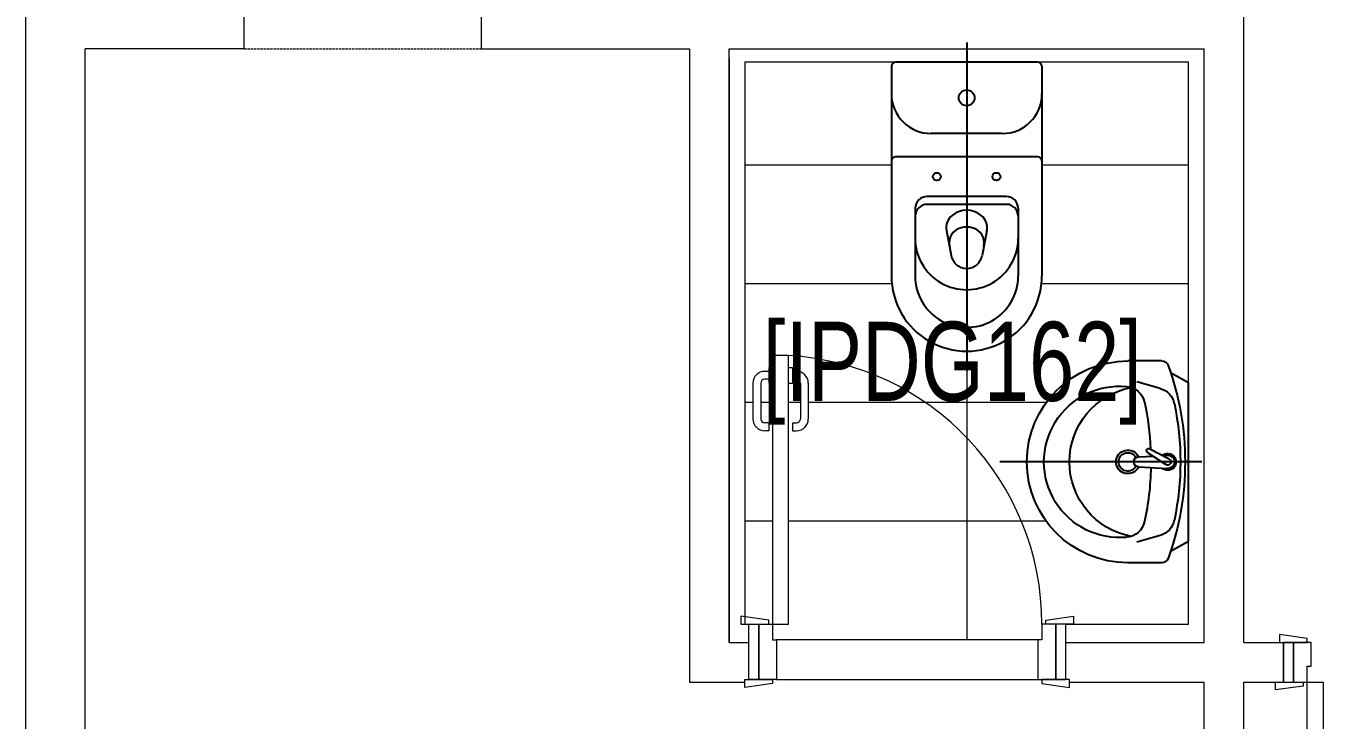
# Model space of a CAD drawing. Header units: millimetres. Extents: x 26027 to 581921, y 7230 to 233891.
# Drawn here: x 527043 to 530319, y 176056 to 177810 of the extents above; entities that cross this region are included whole.
import ezdxf

# ---------------------------------------------------------------- set-up
doc = ezdxf.new("R2010")
doc.units = ezdxf.units.MM
doc.header["$LTSCALE"] = 5
doc.linetypes.add('HIDDEN2', pattern=[0.1875, 0.125, -0.0625])
for name, color, linetype, lineweight in [('72_EGR_BASE_TEXT', 7, 'Continuous', 5), ('car', 250, 'Continuous', 5), ('Ola wall', 5, 'Continuous', 5), ('Proj', 7, 'HIDDEN2', 5), ('SANIT', 250, 'Continuous', 5), ('Tiles', 252, 'Continuous', 5), ('Walls', 32, 'Continuous', 5)]:
    doc.layers.add(name, color=color, linetype=linetype, lineweight=lineweight)
doc.layers.add('GE-ARCHITECTURAL_ELEMENTS', color=8, linetype='Continuous')
doc.layers.add('GE-FURNITURE', color=8, linetype='Continuous')
doc.layers.add('Wooden Joinery', color=7, linetype='Continuous', lineweight=5, true_color=0xffdcd1)
doc.styles.add('X3G_ENTITY_2587EA', font='swisscl.ttf', dxfattribs={"height": 200})

# ---------------------------------------------------------------- blocks, each defined once
blk = doc.blocks.new('WC manta')
at = {"layer": 'GE-FURNITURE'}
for p, q in [((-0.13, 0.18), (-0.13, -0.18)), ((-0.12, 0.19), (0.41, 0.19)), ((0.109, 0.18), (0.109, -0.18)), ((0.209, 0.1), (0.209, -0.1)), ((0.229, 0.1), (0.229, -0.1)), ((0.239, 0.13), (0.41, 0.13)), ((0.05, 0.09), (0.05, -0.09)), ((0.2955, 0.051), (0.3581, 0.0393)), ((-0.18, 0), (0.65, 0)), ((0.2955, -0.051), (0.3581, -0.0393)), ((0.239, -0.13), (0.41, -0.13)), ((-0.12, -0.19), (0.41, -0.19))]:
    blk.add_line(p, q, dxfattribs=at)
for centre, radius in [((0.159, 0.0752), 0.01), ((-0.04, 0), 0.02), ((0.159, -0.0753), 0.01)]:
    blk.add_circle(centre, radius, dxfattribs=at)
for centre, radius, start, end in [((-0.12, 0.18), 0.01, 90, 180), ((-0.05, 0.09), 0.1, 0, 90), ((0.119, 0.18), 0.01, 90, 180), ((0.41, 0), 0.19, 270, 90), ((0.239, 0.1), 0.03, 90, 180), ((0.259, 0.1), 0.03, 90, 180), ((0.3147, 0), 0.13, 270, 90), ((0.41, 0), 0.13, 270, 90), ((0.3029, 0), 0.0588, 141.525, 218.475), ((0.2882, 0.0117), 0.04, 79.4289, 141.525), ((0.3271, 0.0044), 0.04, 79.4289, 166.4176), ((0.3507, 0), 0.04, 280.5711, 79.4289), ((0.3454, 0), 0.0588, 166.4176, 193.5824), ((0.3271, -0.0044), 0.04, 193.5824, 280.5711), ((0.2882, -0.0117), 0.04, 218.475, 280.5711), ((-0.05, -0.09), 0.1, 270, 0), ((0.239, -0.1), 0.03, 180, 270), ((0.259, -0.1), 0.03, 180, 270), ((-0.12, -0.18), 0.01, 180, 270), ((0.119, -0.18), 0.01, 180, 270)]:
    blk.add_arc(centre, radius, start, end, dxfattribs=at)
blk = doc.blocks.new('lav-manta 60')
at = {"layer": 'GE-ARCHITECTURAL_ELEMENTS'}
for p, q in [((0, 0.04), (0, -0.56)), ((-0.2658, -0.0529), (-0.2358, 0)), ((-0.2358, 0), (0.2358, 0)), ((0.2658, -0.0529), (0.2358, 0)), ((-0.015, -0.1473), (-0.0199, -0.064)), ((0.0274, -0.121), (-0.0078, -0.0673)), ((0.0389, -0.1142), (0.0087, -0.0575)), ((0.0191, -0.077), (0.0199, -0.064)), ((-0.3, -0.0789), (-0.3, -0.18)), ((-0.2185, -0.0841), (-0.2383, -0.1537)), ((0.015, -0.1473), (0.0174, -0.1057)), ((0.2185, -0.0841), (0.2383, -0.1537)), ((0.3, -0.0789), (0.3, -0.18))]:
    blk.add_line(p, q, dxfattribs=at)
for centre, radius, start, end in [((0, -0.8557), 0.8457, 70.1771, 109.8229), ((0, -0.8696), 0.8457, 78.1914, 101.8086), ((0, -0.0617), 0.025, 320.7474, 220.368), ((-0.28, -0.0789), 0.02, 109.8229, 180), ((-0.1608, -0.1006), 0.06, 101.8086, 164.0794), ((0, -0.0617), 0.02, 353.2671, 186.682), ((0, -0.0617), 0.00966, 25.4127, 215.9577), ((0.1608, -0.1006), 0.06, 15.9206, 78.1914), ((0.28, -0.0789), 0.02, 0, 70.1771), ((0, -0.9572), 0.8457, 91.1572, 102.0883), ((0, -0.9572), 0.8457, 88.5486, 88.844), ((0.0332, -0.1176), 0.00666, 210.6852, 30.6852), ((0, -0.9572), 0.8457, 77.9117, 87.4274), ((-0.1645, -0.189), 0.06, 102.0883, 174.8142), ((0, -0.18), 0.035, 115.3106, 64.6894), ((0, -0.1473), 0.015, 180, 0), ((0.1645, -0.189), 0.06, 5.1858, 77.9117), ((0, -0.18), 0.3, 180, 0), ((0, -0.2039), 0.2252, 174.8142, 5.1858), ((0, -0.1282), 0.2252, 190.6097, 349.3903), ((0, -0.18), 0.0275, 117.1496, 62.8504)]:
    blk.add_arc(centre, radius, start, end, dxfattribs=at)

msp = doc.modelspace()

# ---------------------------------------------------------------- linework, layer by layer
at = {"layer": 'car'}
for p, q in [((529598.6, 176258.6, 0), (528938.6, 176258.6, 0)), ((528938.6, 176158.6, 0), (529598.6, 176158.6, 0))]:
    msp.add_line(p, q, dxfattribs=at)
at = {"layer": 'Ola wall'}
msp.add_line((528818.6, 177729, 0), (528818.6, 176252.3, 0), dxfattribs=at)
at = {"layer": 'Proj'}
msp.add_line((527592.8, 177752.1, 0), (528192.8, 177752.1, 0), dxfattribs=at)
at = {"layer": 'Tiles'}
for p, q in [((529229.7, 177458.6, 0), (528858.6, 177458.6, 0)), ((529978.6, 177458.6, 0), (529607.6, 177458.6, 0)), ((529229.6, 177158.6, 0), (528858.6, 177158.6, 0)), ((529978.6, 177158.6, 0), (529607.6, 177158.6, 0)), ((529418.6, 176988.4, 0), (529418.6, 176258.6, 0)), ((528878.6, 176858.6, 0), (528858.6, 176858.6, 0)), ((528928.6, 176858.6, 0), (528898.6, 176858.6, 0)), ((528998.6, 176858.6, 0), (528968.6, 176858.6, 0)), ((529619.4, 176858.6, 0), (529018.6, 176858.6, 0)), ((528928.6, 176558.6, 0), (528858.6, 176558.6, 0)), ((529619.4, 176558.6, 0), (528968.6, 176558.6, 0))]:
    msp.add_line(p, q, dxfattribs=at)
at = {"layer": 'Tiles', "elevation": 0}
msp.add_lwpolyline([(529668.6, 176298.6), (529978.6, 176298.6), (529978.6, 177718.4), (528858.6, 177718.4), (528858.6, 176298.6), (528868.6, 176298.6)], dxfattribs=at)
at = {"layer": 'Walls'}
for p, q in [((527042.8, 172870.3, 0), (527042.8, 186360.3, 0)), ((530118.6, 176252.3, 0), (530118.6, 178452.6, 0)), ((527592.8, 177852.1, 0), (527592.8, 177752.1, 0)), ((528192.8, 177852.1, 0), (528192.8, 177752.1, 0)), ((527192.8, 173610.3, 0), (527192.8, 177752.1, 0)), ((527592.8, 177752.1, 0), (527192.8, 177752.1, 0)), ((528192.8, 177752.1, 0), (528718.6, 177752.1, 0)), ((528718.6, 177752.1, 0), (528718.6, 176152.3, 0)), ((528818.6, 177752.1, 0), (530018.6, 177752.1, 0)), ((528818.6, 176252.3, 0), (528818.6, 177752.1, 0)), ((530018.6, 176252.3, 0), (530018.6, 177752.1, 0)), ((528818.6, 176252.3, 0), (528868.6, 176252.3, 0)), ((528868.6, 176158.6, 0), (528868.6, 176258.6, 0)), ((529668.6, 176158.6, 0), (529668.6, 176258.6, 0)), ((529668.6, 176252.3, 0), (530018.6, 176252.3, 0)), ((530118.6, 176252.3, 0), (530218.6, 176252.3, 0)), ((530218.6, 176152.3, 0), (530218.6, 176252.3, 0)), ((528718.6, 176152.3, 0), (528858.6, 176152.3, 0)), ((529678.6, 176152.3, 0), (530018.6, 176152.3, 0)), ((530018.6, 174610.3, 0), (530018.6, 176152.3, 0)), ((530118.6, 174860.3, 0), (530118.6, 176152.3, 0)), ((530118.6, 176152.3, 0), (530218.6, 176152.3, 0))]:
    msp.add_line(p, q, dxfattribs=at)
at = {"layer": 'Wooden Joinery'}
for p, q in [((528968.6, 176977.4, 0), (528928.6, 176977.4, 0)), ((528928.6, 176977.4, 0), (528928.6, 176298.6, 0)), ((528968.6, 176298.6, 0), (528968.6, 176977.4, 0)), ((528918.6, 176937.4, 0), (528908.6, 176937.4, 0)), ((528918.6, 176947.4, 0), (528918.6, 176907.4, 0)), ((528928.6, 176947.4, 0), (528918.6, 176947.4, 0)), ((528968.6, 176947.4, 0), (528978.6, 176947.4, 0)), ((528978.6, 176947.4, 0), (528978.6, 176907.4, 0)), ((528978.6, 176937.4, 0), (528988.6, 176937.4, 0)), ((528878.6, 176907.4, 0), (528878.6, 176817.4, 0)), ((528898.6, 176907.4, 0), (528898.6, 176817.4, 0)), ((528918.6, 176917.4, 0), (528908.6, 176917.4, 0)), ((528928.6, 176907.4, 0), (528918.6, 176907.4, 0)), ((528968.6, 176907.4, 0), (528978.6, 176907.4, 0)), ((528978.6, 176917.4, 0), (528988.6, 176917.4, 0)), ((528998.6, 176907.4, 0), (528998.6, 176817.4, 0)), ((529018.6, 176907.4, 0), (529018.6, 176817.4, 0)), ((528918.6, 176807.4, 0), (528908.6, 176807.4, 0)), ((528918.6, 176807.4, 0), (528918.6, 176787.4, 0)), ((528978.6, 176807.4, 0), (528988.6, 176807.4, 0)), ((528978.6, 176807.4, 0), (528978.6, 176787.4, 0)), ((528918.6, 176787.4, 0), (528908.6, 176787.4, 0)), ((528978.6, 176787.4, 0), (528988.6, 176787.4, 0)), ((528918.6, 176308.6, 0), (528848.6, 176318.6, 0)), ((528848.6, 176318.6, 0), (528848.6, 176298.6, 0)), ((528918.6, 176298.6, 0), (528918.6, 176308.6, 0)), ((529618.6, 176308.6, 0), (529688.6, 176318.6, 0)), ((529618.6, 176298.6, 0), (529618.6, 176308.6, 0)), ((529688.6, 176318.6, 0), (529688.6, 176298.6, 0)), ((528848.6, 176298.6, 0), (528918.6, 176298.6, 0)), ((528868.6, 176158.6, 0), (528868.6, 176298.6, 0)), ((528868.6, 176298.6, 0), (528893.6, 176298.6, 0)), ((528893.6, 176298.6, 0), (528928.6, 176298.6, 0)), ((528893.6, 176158.6, 0), (528893.6, 176298.6, 0)), ((528893.6, 176298.6, 0), (528893.6, 176158.6, 0)), ((528928.6, 176298.6, 0), (528968.6, 176298.6, 0)), ((528928.6, 176298.6, 0), (528928.6, 176258.6, 0)), ((529643.6, 176298.6, 0), (529608.6, 176298.6, 0)), ((529608.6, 176298.6, 0), (529608.6, 176258.6, 0)), ((529688.6, 176298.6, 0), (529618.6, 176298.6, 0)), ((529643.6, 176158.6, 0), (529643.6, 176298.6, 0)), ((529643.6, 176298.6, 0), (529643.6, 176158.6, 0)), ((529668.6, 176298.6, 0), (529643.6, 176298.6, 0)), ((529668.6, 176158.6, 0), (529668.6, 176298.6, 0)), ((530278.6, 176262.3, 0), (530208.6, 176272.3, 0)), ((530208.6, 176272.3, 0), (530208.6, 176252.3, 0)), ((528928.6, 176258.6, 0), (528938.6, 176258.6, 0)), ((528938.6, 176258.6, 0), (528938.6, 176158.6, 0)), ((529608.6, 176258.6, 0), (529598.6, 176258.6, 0)), ((529598.6, 176258.6, 0), (529598.6, 176158.6, 0)), ((530208.6, 176252.3, 0), (530278.6, 176252.3, 0)), ((530243.6, 176252.3, 0), (530218.6, 176252.3, 0)), ((530218.6, 176252.3, 0), (530218.6, 176152.3, 0)), ((530288.6, 176252.3, 0), (530243.6, 176252.3, 0)), ((530243.6, 176252.3, 0), (530243.6, 176152.3, 0)), ((530243.6, 176152.3, 0), (530243.6, 176252.3, 0)), ((530278.6, 176252.3, 0), (530278.6, 176262.3, 0)), ((530288.6, 176192.3, 0), (530288.6, 176252.3, 0)), ((530278.6, 176152.3, 0), (530278.6, 176192.3, 0)), ((530278.6, 176192.3, 0), (530288.6, 176192.3, 0)), ((528858.6, 176138.6, 0), (528858.6, 176158.6, 0)), ((528858.6, 176158.6, 0), (528928.6, 176158.6, 0)), ((528928.6, 176148.6, 0), (528858.6, 176138.6, 0)), ((528893.6, 176158.6, 0), (528868.6, 176158.6, 0)), ((528938.6, 176158.6, 0), (528893.6, 176158.6, 0)), ((528928.6, 176158.6, 0), (528928.6, 176148.6, 0)), ((529598.6, 176158.6, 0), (529643.6, 176158.6, 0)), ((529608.6, 176158.6, 0), (529608.6, 176148.6, 0)), ((529678.6, 176158.6, 0), (529608.6, 176158.6, 0)), ((529608.6, 176148.6, 0), (529678.6, 176138.6, 0)), ((529643.6, 176158.6, 0), (529668.6, 176158.6, 0)), ((529678.6, 176138.6, 0), (529678.6, 176158.6, 0)), ((530198.6, 176132.3, 0), (530198.6, 176152.3, 0)), ((530198.6, 176152.3, 0), (530268.6, 176152.3, 0)), ((530268.6, 176142.3, 0), (530198.6, 176132.3, 0)), ((530218.6, 176152.3, 0), (530243.6, 176152.3, 0)), ((530243.6, 176152.3, 0), (530278.6, 176152.3, 0)), ((530268.6, 176152.3, 0), (530268.6, 176142.3, 0)), ((530278.6, 175373.4, 0), (530278.6, 176152.3, 0)), ((530278.6, 176152.3, 0), (530318.6, 176152.3, 0)), ((530318.6, 176152.3, 0), (530318.6, 175373.4, 0))]:
    msp.add_line(p, q, dxfattribs=at)
for centre, radius, start, end in [((528928.6, 176298.6, 0), 680, 0, 86.6277), ((528908.6, 176907.4, 0), 30, 90, 180), ((528988.6, 176907.4, 0), 30, 0, 90), ((528908.6, 176907.4, 0), 10, 90, 180), ((528988.6, 176907.4, 0), 10, 0, 90), ((528908.6, 176817.4, 0), 30, 180, 270), ((528908.6, 176817.4, 0), 10, 180, 270), ((528988.6, 176817.4, 0), 10, 270, 0), ((528988.6, 176817.4, 0), 30, 270, 0)]:
    msp.add_arc(centre, radius, start, end, dxfattribs=at)

# ---------------------------------------------------------------- block references
at = {"layer": 'SANIT', "xscale": 999.9999999999995, "yscale": 999.9999999999995, "zscale": 999.9999999999995, "rotation": 270}
msp.add_blockref('WC manta', (529418.6, 177588.4, 0), dxfattribs=at)
at = {"layer": 'Walls', "xscale": -850.0000000001897, "yscale": 850.0000000001897, "zscale": 850.0000000001897, "rotation": 270}
msp.add_blockref('lav-manta 60', (529978.6, 176708.6, 0), dxfattribs=at)

# ---------------------------------------------------------------- texts
at = {"layer": '72_EGR_BASE_TEXT', "insert": (529382.5, 177062.7, 0), "char_height": 200, "attachment_point": 2, "style": 'X3G_ENTITY_2587EA'}
msp.add_mtext('[IPDG162]', dxfattribs=at)

doc.saveas('drawing.dxf')
